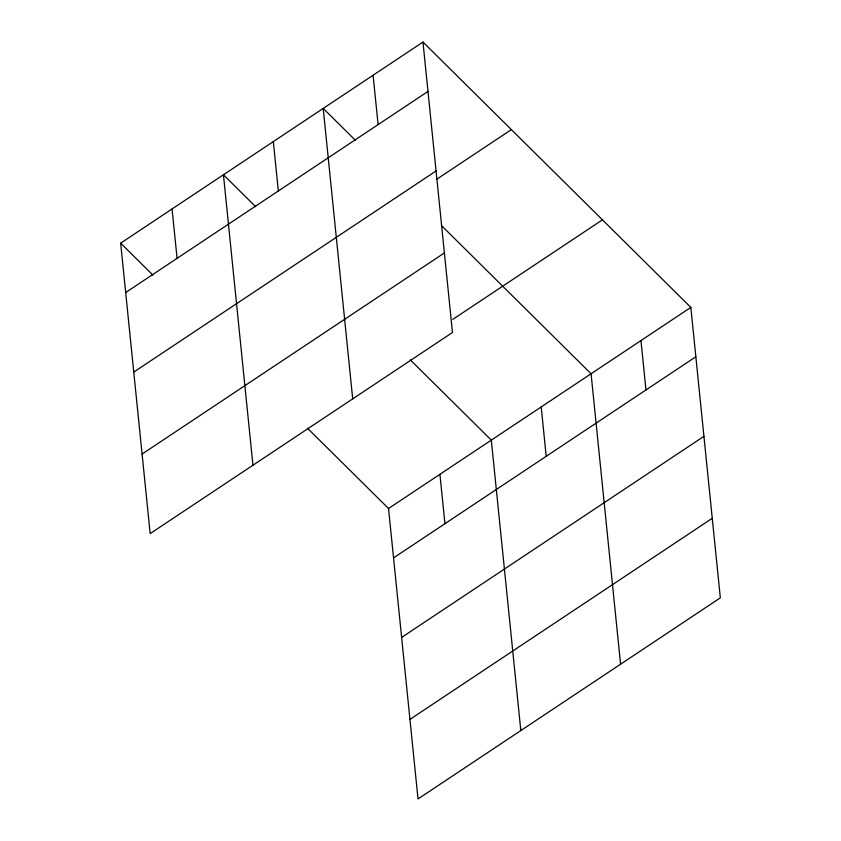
<?xml version="1.0" encoding="UTF-8"?>
<svg xmlns="http://www.w3.org/2000/svg" width="841" height="841" viewBox="0 0 841 841"><rect width="100%" height="100%" fill="white"/><g stroke="black" fill="none" stroke-linecap="round" stroke-linejoin="round"><path stroke-width="1.26" d="M422.97 42.05L452.469 332.5L150.171 533.604L120.662 243.154L422.97 42.05L690.829 307.396L720.338 597.846L418.03 798.95L388.531 508.5L307.501 428.237M125.677 292.531L427.985 91.427M133.761 372.079L436.059 170.975M436.542 179.385L511.36 129.619M142.087 454.045L444.384 252.941M452.794 319.38L602.44 219.837M388.531 508.5L690.829 307.396M393.546 557.877L695.843 356.773M401.63 637.436L703.928 436.332M409.956 719.391L712.253 518.298M355.438 140.342L323.207 108.415L352.705 398.865M441.346 225.441L591.076 373.761L620.574 664.211M255.675 206.707L223.443 174.781L252.952 465.231M410.282 359.864L491.312 440.127L520.821 730.577M120.662 243.154L152.894 275.081M640.958 340.584L645.972 389.961M541.194 406.949L546.208 456.327M439.927 474.313L444.942 523.691M373.089 75.227L378.103 124.605M273.325 141.593L278.339 190.97M172.058 208.967L177.073 258.345"/></g></svg>
